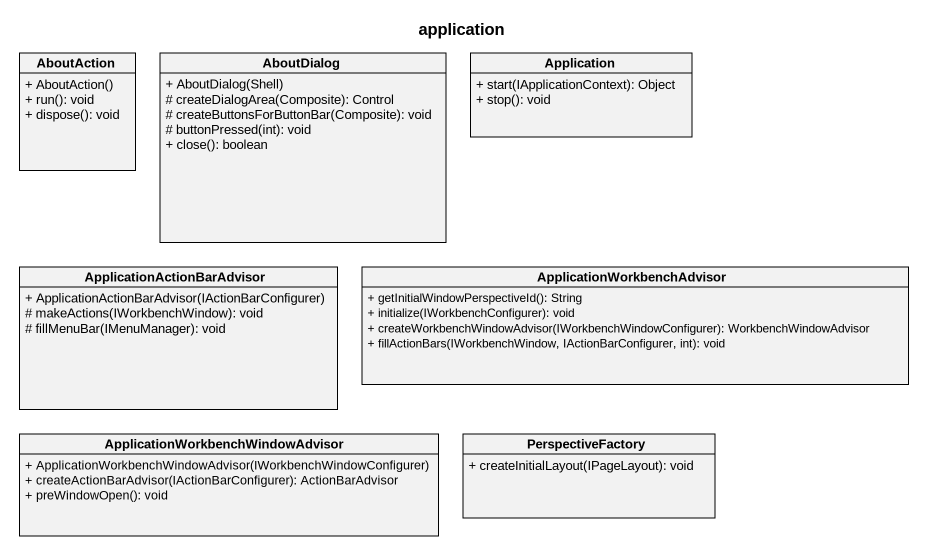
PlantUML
@startuml
title application
hide circle
hide empty members
skinparam classAttributeIconSize 0
class AboutAction {
  + AboutAction()
  + run(): void
  + dispose(): void
}
class AboutDialog {
  + AboutDialog(Shell)
  # createDialogArea(Composite): Control
  # createButtonsForButtonBar(Composite): void
  # buttonPressed(int): void
  + close(): boolean
}
class Application {
  + start(IApplicationContext): Object
  + stop(): void
}
class ApplicationActionBarAdvisor {
  + ApplicationActionBarAdvisor(IActionBarConfigurer)
  # makeActions(IWorkbenchWindow): void
  # fillMenuBar(IMenuManager): void
}
class ApplicationWorkbenchAdvisor {
  + getInitialWindowPerspectiveId(): String
  + initialize(IWorkbenchConfigurer): void
  + createWorkbenchWindowAdvisor(IWorkbenchWindowConfigurer): WorkbenchWindowAdvisor
  + fillActionBars(IWorkbenchWindow, IActionBarConfigurer, int): void
}
class "ApplicationWorkbenchWindowAdvisor" as ApplicationWorkbenchWindowAd {
  + ApplicationWorkbenchWindowAdvisor(IWorkbenchWindowConfigurer)
  + createActionBarAdvisor(IActionBarConfigurer): ActionBarAdvisor
  + preWindowOpen(): void
}
class PerspectiveFactory {
  + createInitialLayout(IPageLayout): void
}
@enduml
